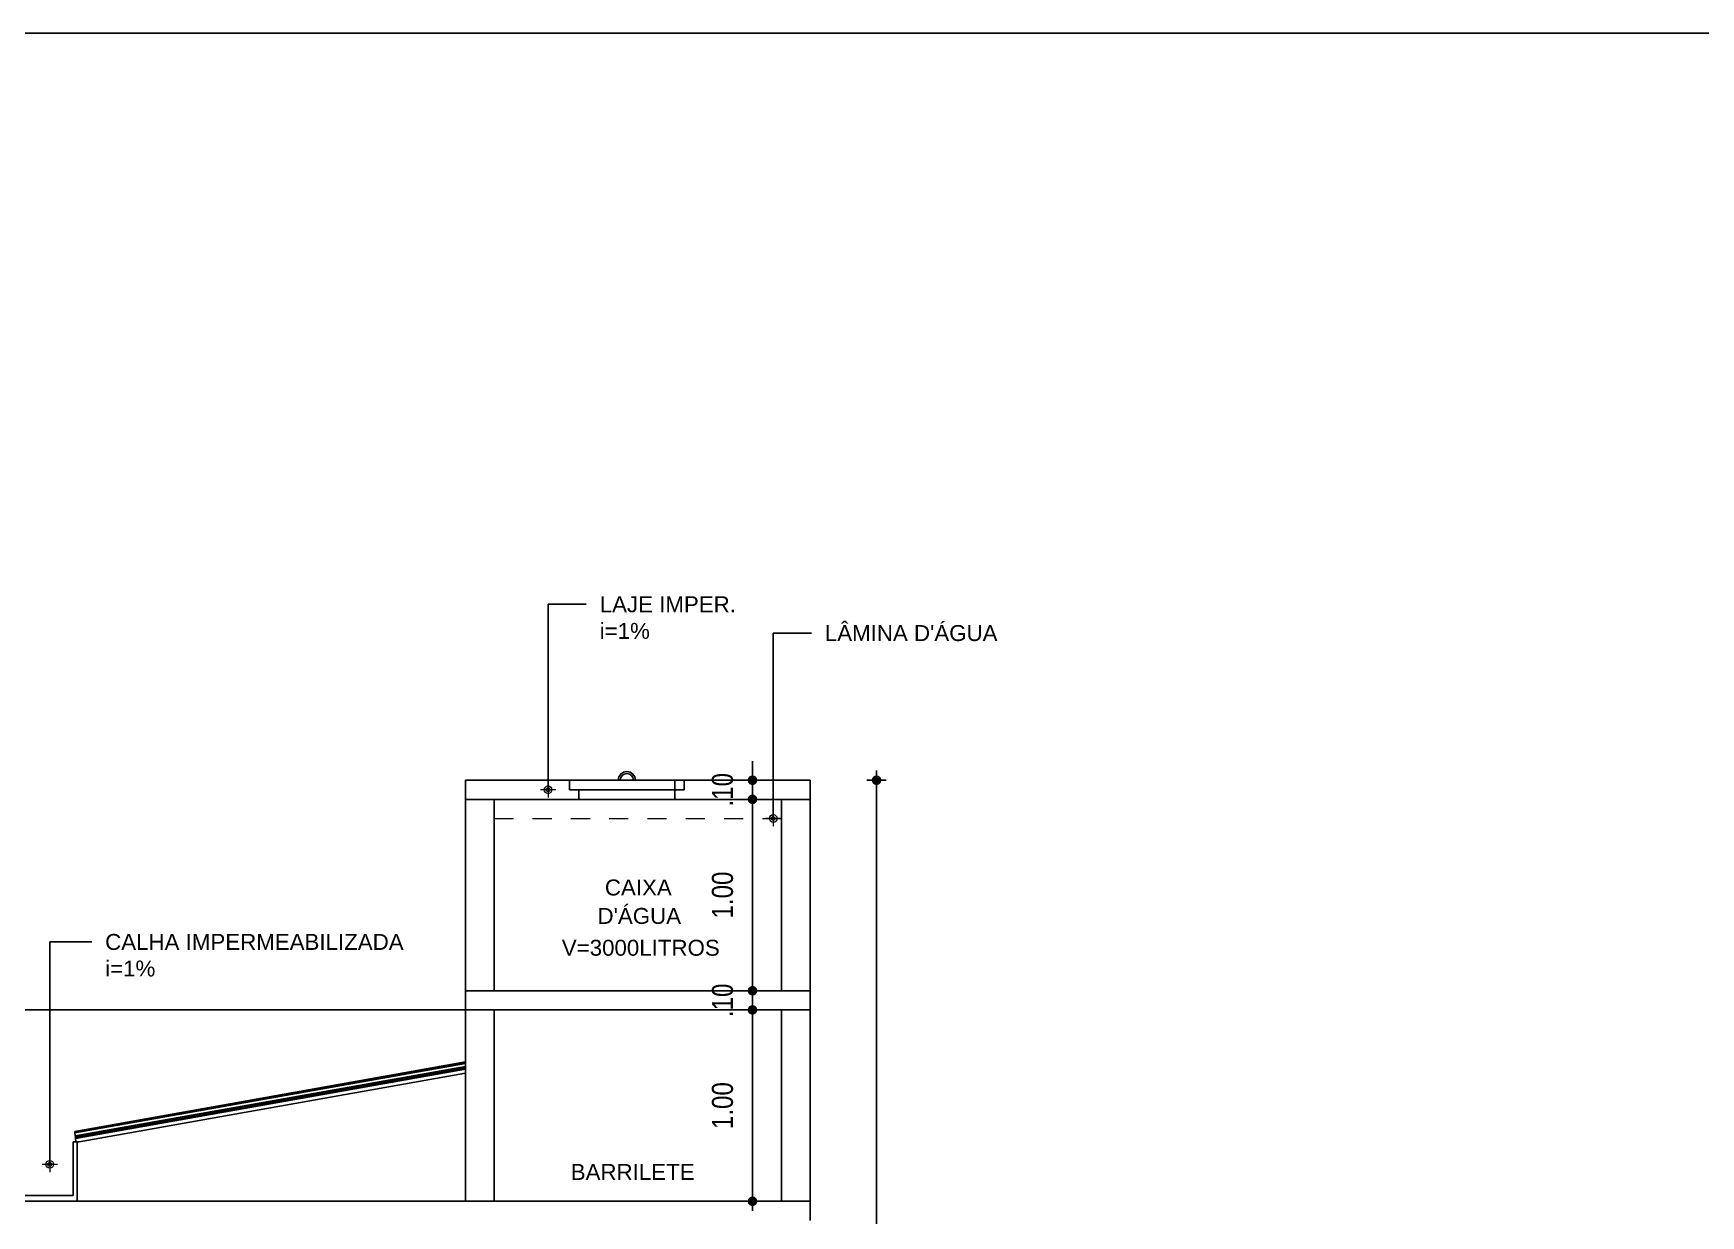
# Model space of a CAD drawing. Header units: millimetres. Extents: x 3212 to 6878, y 1640 to 3386.
# Drawn here: x 3302.98 to 3311.69, y 1661.67 to 1667.84 of the extents above; entities that cross this region are included whole.
import ezdxf

# ---------------------------------------------------------------- set-up
doc = ezdxf.new("R2010")
doc.units = ezdxf.units.MM
doc.header["$LTSCALE"] = 0.8
doc.linetypes.add('HIDDEN2', pattern=[0.1875, 0.125, -0.0625])
for name, color, linetype in [('A-PEN-08', 8, 'Continuous'), ('A-PEN-B', 5, 'Continuous'), ('A-PEN-G', 3, 'Continuous'), ('A-PEN-Y', 2, 'Continuous'), ('COTA', 2, 'Continuous'), ('E-Pen-B', 5, 'Continuous'), ('P2', 1, 'Continuous')]:
    doc.layers.add(name, color=color, linetype=linetype)
doc.layers.add('COTAS', color=53, linetype='Continuous', lineweight=9)
doc.layers.add('E-Pen-C', color=4, linetype='Continuous', lineweight=15)
doc.styles.add('CARIMBO_DADOS', font='arial.ttf', dxfattribs={"height": 0.1})
doc.styles.add('F2', font='ARIALN.TTF')
doc.styles.get("Standard").update_dxf_attribs({"font": 'arial.ttf'})
doc.dimstyles.new('ARQUITETURA', dxfattribs={"dimtxt": 0.11, "dimasz": 0.05, "dimexe": 0.1, "dimexo": 0, "dimgap": 0.1, "dimtad": 1, "dimzin": 5, "dimdsep": 46, "dimtxsty": 'F2', "dimblk": 'COTA', "dimcen": 0, "dimse1": 1, "dimse2": 1, "dimadec": 0, "dimazin": 0, "dimtfac": 2, "dimtix": 1, "dimtmove": 2, "dimatfit": 3, "dimldrblk": 'COTA', "dimfxl": 0, "dimtolj": 1, "dimtzin": 5, "dimarcsym": 0})
doc.dimstyles.get("Standard").update_dxf_attribs({"dimtxt": 0.18, "dimasz": 0.18, "dimexe": 0.18, "dimexo": 0.0625, "dimgap": 0.09, "dimtad": 0, "dimtih": 1, "dimtoh": 1, "dimdec": 4, "dimzin": 0, "dimdsep": 46, "dimtxsty": 'Standard', "dimcen": 0.09, "dimadec": 0, "dimazin": 0, "dimtfac": 1, "dimtdec": 4, "dimtofl": 0, "dimtmove": 0, "dimatfit": 3, "dimfxl": 0, "dimtolj": 1, "dimtzin": 0, "dimarcsym": 0})

# ---------------------------------------------------------------- blocks, each defined once
blk = doc.blocks.new('CIRCULOS')
at = {"layer": 'COTAS'}
for p, q in [((-4, 0), (4, 0)), ((0, 4), (0, -4))]:
    blk.add_line(p, q, dxfattribs=at)
for radius in [2, 1]:
    blk.add_circle((0, 0), radius, dxfattribs=at)
blk = doc.blocks.new('COTA')
at = {"layer": 'COTA'}
for p, q in [((-1, 0), (1, 0)), ((0, 1), (0, -1))]:
    blk.add_line(p, q, dxfattribs=at)
at = {"layer": 'COTA', "const_width": 0.5}
blk.add_lwpolyline([(-0.25, 0, 1), (0.25, 0, 1)], format="xyb", close=True, dxfattribs=at)
blk = doc.blocks.new('*D201')
at = {"layer": 'COTAS', "color": 0, "lineweight": -2, "transparency": 16777216}
blk.add_line((3306.7375, 1661.7907), (3306.7375, 1662.6906), dxfattribs=at)
at = {"layer": 'Defpoints', "color": 0, "transparency": 16777216}
for p in [(3306.7037, 1662.7406), (3306.7375, 1662.7406), (3306.7037, 1661.7407)]:
    blk.add_point(p, dxfattribs=at)
at = {"layer": 'COTAS', "color": 0, "lineweight": -2, "transparency": 16777216, "xscale": 0.05, "yscale": 0.05, "zscale": 0.05}
for p, rotation in [((3306.7375, 1662.7406), 90), ((3306.7375, 1661.7407), 270)]:
    blk.add_blockref('COTA', p, dxfattribs=dict(at, rotation=rotation))
at = {"layer": 'COTAS', "color": 0, "transparency": 16777216, "insert": (3306.5813, 1662.2406), "char_height": 0.11, "attachment_point": 5, "rotation": 90, "style": 'F2'}
blk.add_mtext('\\A1;1.00', dxfattribs=at)
blk = doc.blocks.new('*D202')
at = {"layer": 'COTAS', "color": 0, "lineweight": -2, "transparency": 16777216}
for p, q in [((3306.7375, 1662.8906), (3306.7375, 1662.9406)), ((3306.7375, 1662.7406), (3306.7375, 1662.8406)), ((3306.7375, 1662.6906), (3306.7375, 1662.6406))]:
    blk.add_line(p, q, dxfattribs=at)
at = {"layer": 'Defpoints', "color": 0, "transparency": 16777216}
for p in [(3306.7375, 1662.8406), (3306.7375, 1662.8406), (3306.7037, 1662.7406)]:
    blk.add_point(p, dxfattribs=at)
at = {"layer": 'COTAS', "color": 0, "lineweight": -2, "transparency": 16777216, "xscale": 0.05, "yscale": 0.05, "zscale": 0.05}
for p, rotation in [((3306.7375, 1662.8406), 270), ((3306.7375, 1662.7406), 90)]:
    blk.add_blockref('COTA', p, dxfattribs=dict(at, rotation=rotation))
at = {"layer": 'COTAS', "color": 0, "transparency": 16777216, "insert": (3306.5813, 1662.7906), "char_height": 0.11, "attachment_point": 5, "rotation": 90, "style": 'F2'}
blk.add_mtext('\\A1;.10', dxfattribs=at)
blk = doc.blocks.new('*D203')
at = {"layer": 'COTAS', "color": 0, "lineweight": -2, "transparency": 16777216}
blk.add_line((3306.7375, 1662.8906), (3306.7375, 1663.7906), dxfattribs=at)
at = {"layer": 'Defpoints', "color": 0, "transparency": 16777216}
for p in [(3306.1973, 1663.8406), (3306.7375, 1663.8406), (3306.7375, 1662.8406)]:
    blk.add_point(p, dxfattribs=at)
at = {"layer": 'COTAS', "color": 0, "lineweight": -2, "transparency": 16777216, "xscale": 0.05, "yscale": 0.05, "zscale": 0.05}
for p, rotation in [((3306.7375, 1663.8406), 90), ((3306.7375, 1662.8406), 270)]:
    blk.add_blockref('COTA', p, dxfattribs=dict(at, rotation=rotation))
at = {"layer": 'COTAS', "color": 0, "transparency": 16777216, "insert": (3306.5813, 1663.3406), "char_height": 0.11, "attachment_point": 5, "rotation": 90, "style": 'F2'}
blk.add_mtext('\\A1;1.00', dxfattribs=at)
blk = doc.blocks.new('*D204')
at = {"layer": 'COTAS', "color": 0, "lineweight": -2, "transparency": 16777216}
for p, q in [((3306.7375, 1663.9906), (3306.7375, 1664.0406)), ((3306.7375, 1663.8406), (3306.7375, 1663.9406)), ((3306.7375, 1663.7906), (3306.7375, 1663.7406))]:
    blk.add_line(p, q, dxfattribs=at)
at = {"layer": 'Defpoints', "color": 0, "transparency": 16777216}
for p in [(3306.7375, 1663.9406), (3306.7375, 1663.9406), (3306.1973, 1663.8406)]:
    blk.add_point(p, dxfattribs=at)
at = {"layer": 'COTAS', "color": 0, "lineweight": -2, "transparency": 16777216, "xscale": 0.05, "yscale": 0.05, "zscale": 0.05}
for p, rotation in [((3306.7375, 1663.9406), 270), ((3306.7375, 1663.8406), 90)]:
    blk.add_blockref('COTA', p, dxfattribs=dict(at, rotation=rotation))
at = {"layer": 'COTAS', "color": 0, "transparency": 16777216, "insert": (3306.5813, 1663.8906), "char_height": 0.11, "attachment_point": 5, "rotation": 90, "style": 'F2'}
blk.add_mtext('\\A1;.10', dxfattribs=at)
blk = doc.blocks.new('*D233')
at = {"layer": 'COTAS', "color": 0, "lineweight": -2, "transparency": 16777216}
blk.add_line((3307.3855, 1655.5909), (3307.3855, 1663.8906), dxfattribs=at)
at = {"layer": 'Defpoints', "color": 0, "transparency": 16777216}
for p in [(3307.0389, 1663.9406), (3307.3855, 1663.9406), (3306.585, 1655.5409)]:
    blk.add_point(p, dxfattribs=at)
at = {"layer": 'COTAS', "color": 0, "lineweight": -2, "transparency": 16777216, "xscale": 0.05, "yscale": 0.05, "zscale": 0.05}
for p, rotation in [((3307.3855, 1663.9406), 90), ((3307.3855, 1655.5409), 270)]:
    blk.add_blockref('COTA', p, dxfattribs=dict(at, rotation=rotation))
at = {"layer": 'COTAS', "color": 0, "transparency": 16777216, "insert": (3307.2293, 1659.7407), "char_height": 0.11, "attachment_point": 5, "rotation": 90, "style": 'F2'}
blk.add_mtext('\\A1;8.40', dxfattribs=at)

msp = doc.modelspace()

# ---------------------------------------------------------------- linework, layer by layer
at = {"layer": 'A-PEN-B', "ltscale": 0.05}
for p, q in [((3305.7813, 1663.9406), (3305.7813, 1663.8906)), ((3305.7813, 1663.8906), (3306.3813, 1663.8906)), ((3305.8313, 1663.8906), (3305.8313, 1663.8406)), ((3306.3313, 1663.8406), (3306.3313, 1663.9406)), ((3306.3313, 1663.8906), (3306.3313, 1663.8406)), ((3306.3813, 1663.9406), (3306.3813, 1663.8906))]:
    msp.add_line(p, q, dxfattribs=at)
at = {"layer": 'A-PEN-G'}
for radius in [0.0447, 0.0347]:
    msp.add_arc((3306.0813, 1663.9406), radius, 360, 180, dxfattribs=at)
at = {"layer": 'A-PEN-Y'}
msp.add_line((3299.4892, 1662.7406), (3305.239, 1662.7406), dxfattribs=at)
at = {"layer": 'E-Pen-B'}
for p, q in [((3305.239, 1663.9406), (3307.0389, 1663.9406)), ((3305.239, 1663.8406), (3305.239, 1663.9406)), ((3307.0389, 1663.9406), (3307.0389, 1663.8406)), ((3305.239, 1662.8406), (3305.239, 1663.8406)), ((3305.239, 1663.8406), (3305.389, 1663.8406)), ((3305.389, 1663.8406), (3305.389, 1662.8406)), ((3305.389, 1663.8406), (3306.3313, 1663.8406)), ((3306.3313, 1663.8406), (3307.0389, 1663.8406)), ((3306.8889, 1662.8406), (3306.8889, 1663.8406)), ((3307.0389, 1663.8406), (3307.0389, 1662.8406)), ((3305.239, 1662.7406), (3305.239, 1662.8406)), ((3305.389, 1662.8406), (3305.239, 1662.8406)), ((3305.389, 1662.8406), (3306.8889, 1662.8406)), ((3307.0389, 1662.8406), (3306.8889, 1662.8406)), ((3307.0389, 1662.8406), (3307.0389, 1662.7406)), ((3305.239, 1662.7406), (3305.389, 1662.7406)), ((3305.239, 1661.7407), (3305.239, 1662.7406)), ((3305.389, 1662.7406), (3306.8889, 1662.7406)), ((3305.389, 1662.7406), (3305.389, 1662.3259)), ((3306.8889, 1661.7407), (3306.8889, 1662.7406)), ((3306.8889, 1662.7406), (3307.0389, 1662.7406)), ((3307.0389, 1662.7406), (3307.0389, 1661.7407)), ((3305.239, 1662.4687), (3303.1982, 1662.1059)), ((3305.239, 1662.4678), (3303.1983, 1662.105)), ((3305.239, 1662.4673), (3303.1983, 1662.1045)), ((3305.239, 1662.4617), (3303.1989, 1662.0991)), ((3303.1989, 1662.0985), (3305.239, 1662.4612)), ((3303.2005, 1662.0832), (3305.239, 1662.4456)), ((3305.239, 1662.4411), (3303.2009, 1662.0788)), ((3305.239, 1662.435), (3303.2015, 1662.0728)), ((3303.2018, 1662.0706), (3305.239, 1662.4327)), ((3305.239, 1662.431), (3303.2019, 1662.0688)), ((3305.239, 1662.4107), (3303.2203, 1662.0519)), ((3305.389, 1662.3259), (3305.389, 1662.3257)), ((3305.389, 1662.3257), (3305.389, 1662.3197)), ((3305.389, 1662.3197), (3305.389, 1661.7407)), ((3303.1904, 1661.7707), (3303.1904, 1662.0506)), ((3303.1904, 1662.0506), (3303.2104, 1662.0506)), ((3303.1982, 1662.1059), (3303.1983, 1662.1049)), ((3303.1983, 1662.1049), (3303.1983, 1662.1043)), ((3303.1983, 1662.1043), (3303.1989, 1662.0989)), ((3303.1989, 1662.0989), (3303.1989, 1662.0984)), ((3303.1989, 1662.0984), (3303.2005, 1662.0831)), ((3303.2005, 1662.0831), (3303.2009, 1662.0787)), ((3303.2009, 1662.0787), (3303.2015, 1662.0727)), ((3303.2018, 1662.0705), (3303.2015, 1662.0727)), ((3303.2018, 1662.0705), (3303.2019, 1662.0688)), ((3303.2038, 1662.0506), (3303.2019, 1662.0688)), ((3303.2203, 1662.0519), (3303.2037, 1662.0506)), ((3303.204, 1662.049), (3303.2038, 1662.0506)), ((3303.2104, 1662.0506), (3303.2104, 1661.7407)), ((3302.9304, 1661.7707), (3303.1904, 1661.7707)), ((3303.2104, 1661.7407), (3302.9104, 1661.7407)), ((3303.2104, 1661.7407), (3305.239, 1661.7407)), ((3305.389, 1661.7407), (3305.239, 1661.7407)), ((3305.389, 1661.7407), (3306.8889, 1661.7407)), ((3307.0389, 1661.7407), (3306.8889, 1661.7407)), ((3307.0389, 1661.7407), (3307.0389, 1661.6407))]:
    msp.add_line(p, q, dxfattribs=at)
at = {"layer": 'E-Pen-C', "linetype": 'HIDDEN2'}
msp.add_line((3305.389, 1663.7406), (3306.8889, 1663.7406), dxfattribs=at)
at = {"layer": 'P2'}
msp.add_line((3288.4697, 1667.8424), (3315.0974, 1667.8424), dxfattribs=at)

# ---------------------------------------------------------------- texts
at = {"color": 230, "char_height": 0.08333, "attachment_point": 5, "style": 'CARIMBO_DADOS'}
for s, insert in [('CAIXA', (3306.1413, 1663.3795)), ("D'ÁGUA", (3306.1464, 1663.2309)), ('V=3000LITROS', (3306.1541, 1663.0647)), ('BARRILETE', (3306.1117, 1661.894))]:
    msp.add_mtext(s, dxfattribs=dict(at, insert=insert))
at = {"layer": 'A-PEN-08', "color": 230, "ltscale": 0.05, "char_height": 0.08333, "attachment_point": 1, "style": 'CARIMBO_DADOS'}
for s, insert in [('LAJE IMPER. \\Pi=1%', (3305.9396, 1664.9012)), ("LÂMINA D'ÁGUA", (3307.1154, 1664.751)), ('CALHA IMPERMEABILIZADA\\Pi=1%', (3303.3566, 1663.1374))]:
    msp.add_mtext(s, dxfattribs=dict(at, insert=insert))

# ---------------------------------------------------------------- dimensions: what is measured, and where the dimension line sits
at = {"layer": 'COTAS'}
for base, p1, p2, picture, middle in [((3306.7375, 1663.9406), (3306.1973, 1663.8406), (3306.7375, 1663.9406), '*D204', (3306.5813, 1663.8906)), ((3307.3855, 1663.9406), (3306.585, 1655.5409), (3307.0389, 1663.9406), '*D233', (3307.2293, 1659.7407)), ((3306.7375, 1663.8406), (3306.7375, 1662.8406), (3306.1973, 1663.8406), '*D203', (3306.5813, 1663.3406)), ((3306.7375, 1662.8406), (3306.7037, 1662.7406), (3306.7375, 1662.8406), '*D202', (3306.5813, 1662.7906)), ((3306.7375, 1662.7406), (3306.7037, 1661.7407), (3306.7037, 1662.7406), '*D201', (3306.5813, 1662.2406))]:
    dim = msp.add_linear_dim(base=base, p1=p1, p2=p2, angle=90, dimstyle='ARQUITETURA', dxfattribs=at)
    dim.commit()
    dim.dimension.update_dxf_attribs({"geometry": picture, "text_midpoint": middle})

# ---------------------------------------------------------------- leaders
at = {"layer": 'A-PEN-08', "ltscale": 0.05, "annotation_type": 0, "has_hookline": 1, "hookline_direction": 0}
for points, text_width in [([(3305.67, 1663.8908), (3305.67, 1664.8595), (3305.8696, 1664.8595)], 0.693), ([(3306.8458, 1663.7406), (3306.8458, 1664.7093), (3307.0454, 1664.7093)], 0.8936), ([(3303.0671, 1661.9337), (3303.0671, 1663.0957), (3303.2866, 1663.0957)], 1.5534)]:
    msp.add_leader(points, dimstyle='Standard', override={"dimtxt": 0.1, "dimasz": 0.01, "dimexe": 0, "dimexo": 0, "dimgap": 0.07, "dimtad": 0, "dimtih": 0, "dimtoh": 0, "dimdec": 2, "dimzin": 5, "dimtxsty": 'CARIMBO_DADOS', "dimcen": 0, "dimse1": 1, "dimse2": 1, "dimclrd": 8, "dimclre": 8, "dimclrt": 230, "dimtfac": 100, "dimtdec": 2, "dimtix": 1, "dimtofl": 1, "dimtmove": 2, "dimldrblk": 'CIRCULOS', "dimfxl": 0, "dimfxlon": 1, "dimtzin": 5, "dimarcsym": 1}, dxfattribs=dict(at, text_width=text_width))

doc.saveas('drawing.dxf')
